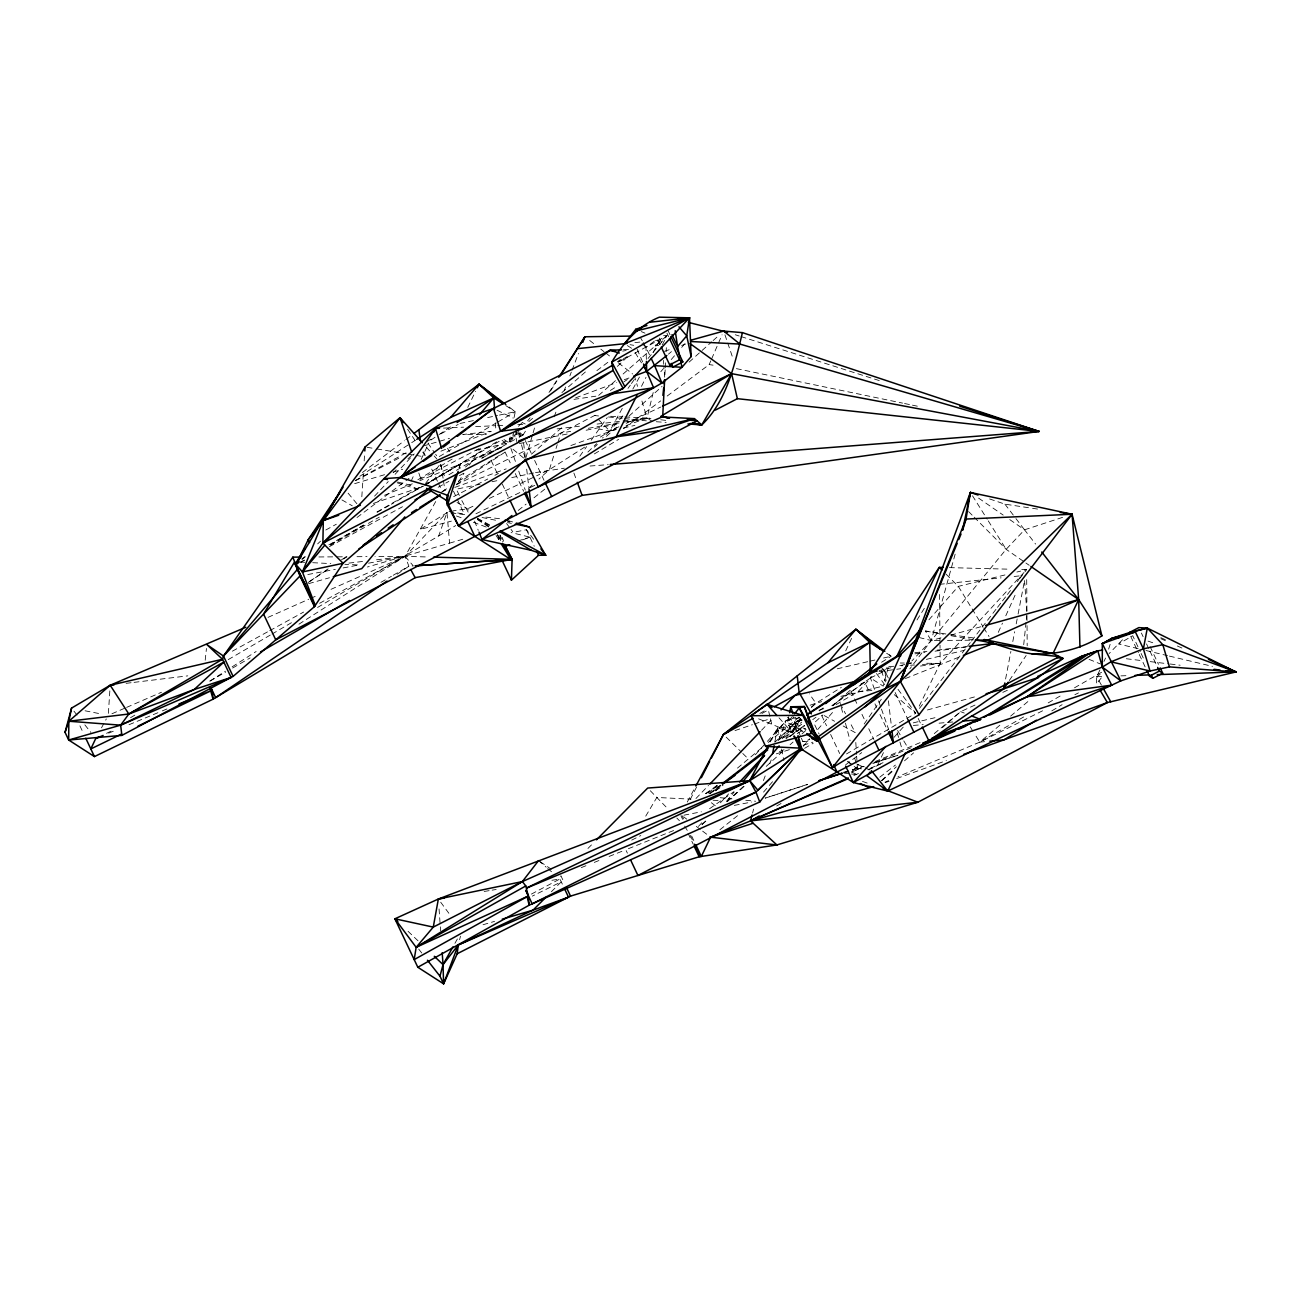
<?xml version="1.0" encoding="UTF-8"?>
<svg xmlns="http://www.w3.org/2000/svg" width="1301" height="1301" viewBox="0 0 1301 1301"><rect width="100%" height="100%" fill="white"/><g stroke="black" fill="none" stroke-linecap="round" stroke-linejoin="round"><path stroke-width="0.75" stroke-dasharray="5 3.75" d="M1099.93 669.901L1096.71 676.699L1096.418 683.952L1103.59 675.073M665.169 369.826L664.746 377.875L663.884 366.231M665.266 367.809L665.592 361.776M666.128 351.725L666.34 347.692M108.39 713.355L109.934 689.27M361.824 496.754L363.516 470.881M364.166 460.928L364.687 452.959M1023.708 644.727L1026.147 621.325M1026.343 619.374L1026.749 615.487M205.2 660.225L206.452 648.483M498.364 539.639L498.934 535.687M774.876 741.684L777.559 727.779L795.496 726.527L803.514 731.536M1005.592 679.008L1010.893 651.427M1012.796 641.588L1014.682 631.733M1016.211 623.862L1017.724 615.991M1018.098 614.023L1024.163 582.506M516.595 429.639L515.424 435.526L517.391 443.95M510.138 436.925L508.951 442.747L481.712 458.196M514.09 417.54L515.277 411.718L507.406 405.733M788.764 716.64L787.528 722.575L792.358 732.788L800.7 718.835M653.2 392.544L647.036 418.06L626.09 425.622M752.58 813.044L753.588 809.108M459.595 939.712L460.505 936.183M888.241 667.446L883.216 686.147L870.45 677.935L831.973 705.614M955.145 554.193L931.256 640.515L909.838 668.844M525.946 457.578L532.564 434.697M533.117 432.794L535.329 425.167M459.334 467.661L460.505 463.904L500.478 440.551M553.592 456.228L549.347 469.71L538.923 479.044M556.015 448.503L557.235 444.649M557.836 442.73L560.861 433.087L594.557 415.539L598.59 415.735M1108.631 649.101L1110.338 643.686M317.542 607.469L438.697 535.947L446.991 512.48L449.561 543.151L367.419 567.008M763.427 780.6L765.557 774.957M769.802 763.687L771.233 759.93M779.039 739.277L786.129 720.478L795.789 717.453M554.112 416.824L556.974 409.376M564.146 390.755L565.577 387.031M569.871 375.859L571.302 372.135M572.017 370.265L578.473 353.514M458.993 467.612L460.505 463.904L501.747 447.642M667.169 396.041L709.175 364.589L710.785 360.865M711.598 358.995L722.071 334.796M998.274 632.384L1002.453 623.146M1005.787 615.78L1015.788 593.63M411.067 481.24L414.434 473.971M421.166 459.416L428.761 443.039M877.573 765.086L883.558 752.401M845.715 650.825L851.651 638.254M1103.964 661.428L1105.574 658.03M467.758 407.392L475.564 391.325M874.5 689.384L870.45 677.935L872.987 672.731M919.205 706.101L940.2 663.38L1026.635 569.643L1018.504 569.431M758.646 718.835L792.358 732.788L795.496 726.527L793.155 716.656M641.474 386.348L645.995 377.339M662.323 344.879L666.974 335.625L662.973 335.674M690.294 799.351L696.734 786.731M770.127 741.895L777.559 727.779L794.781 733.227M687.286 802.034L694.897 787.804M101.511 727.844L106.324 718.933M622.268 408.335L609.779 431.054L602.477 438.063M632.823 389.113L639.539 376.883M298.937 624.171L405.083 556.356L435.851 501.275M454.927 943.323L457.903 938.005M653.021 352.522L660.843 338.894M645.735 816.15L656.826 797.464L691.01 799.156M515.082 430.192L518.53 437.478L522.693 435.185L524.775 431.737M1017.382 581.612L1020.992 575.758L1013.04 576.603M522.758 435.445L525.978 430.338M550.502 391.081L556.909 380.917M870.45 677.935L884.908 670.844L887.054 667.446M916.994 619.959L925.548 606.396M549.006 392.43L556.6 380.656M458.472 481.842L463.937 473.434M469.385 465.01L480.297 448.178M1009.3 680.521L1026.131 655.525M864.173 724.006L881.314 699.239M579.807 456.212L586.637 446.601M591.191 440.193L607.242 417.605M627.993 388.381L630.302 385.145M631.457 383.519L634.921 378.64M425.671 483.256L440.763 463.335L443.169 478.931M919.433 708.411L970.27 642.596M971.505 641.003L996.306 608.901M997.542 607.291L1001.266 602.477M1002.502 600.867L1006.226 596.053M1007.462 594.459L1011.186 589.646M1019.691 578.62L1026.635 569.643L1016.878 572.033M782.259 738.74L794.651 722.771L800.782 718.689M792.228 716.705L787.528 722.575L795.496 726.527L785.723 738.106M769.981 740.919L786.129 720.478L799.627 717.843M1062.559 517.375L1024.537 529.816L1006.145 549.315L931.256 640.515L911.855 660.941M518.79 431.477L508.951 442.747L473.678 450.829M527.588 420.874L530.092 417.832M648.061 358.458L651.85 353.888M653.102 352.36L658.143 346.277M659.412 344.749L666.974 335.625L616.105 363.418M726.543 801.205L734.203 791.984M622.854 415.848L609.779 431.054L599.712 437.51M660.778 371.728L663.396 368.687M671.235 359.564L675.154 354.994M681.691 347.4L686.928 341.317M763.541 792.098L772.81 781.413M803.221 746.286L809.824 738.659M817.76 729.503L833.632 711.175M928.93 619.78L958.317 586.377L1005.169 574.896M755.296 754.775L766.029 742.855M767.362 741.359L786.129 720.478M894.031 737.342L903.512 726.787M1122.487 639.767L1109.086 653.59M698.426 826.428L703.906 820.524M720.38 802.782L728.625 793.903M778.096 740.611L794.651 722.771L800.668 718.916M836.104 704.622L858.172 691.514L871.963 676.813M374.574 496.136L388.251 481.565M395.097 474.296L414.238 453.919M319.623 603.274L405.083 556.356L446.991 512.48M695.97 798.505L708.525 785.43M761.54 730.251L772.713 718.624M843.829 772.062L851.651 772.03L858.725 764.76M587.954 848.463L592.215 844.154M551.38 891.738L561.268 881.818L532.353 896.096M518.432 426.289L522.742 422.142M587.889 452.049L596.639 443.657M317.639 543.883L320.534 541.135M617.357 366.394L628.659 355.693L623.472 358.751M774.827 742.237L799.757 718.575M811.499 707.451L815.906 703.272L841.357 687.383M881.574 780.567L896.308 766.777M393.276 472.556L396.203 469.824M407.896 458.911L412.287 454.813M701.938 824.509L707.825 819.11M726.836 801.66L743.977 785.918M702.117 824.492L708.069 819.077M727.454 801.514L745.343 785.284M766.224 766.37L784.113 750.14M790.081 744.741L793.057 742.042M802.001 733.927L806.474 729.877M815.418 721.762L822.899 714.981M833.372 705.484L851.309 689.221M594.378 447.186L597.387 444.487M606.412 436.388L618.447 425.59M628.968 416.125L662.046 386.43M689.107 362.117L711.663 341.87M713.159 340.52L719.177 335.121M528.482 488.379L532.955 484.379M528.824 421.638L534.841 416.353M561.902 392.593L587.467 370.135M881.753 780.763L893.885 770.127M904.504 760.825L913.611 752.84M942.444 727.584L960.642 711.647L975.295 704.931M531.491 454.147L563.561 426.094M598.671 395.374L615.471 380.673M623.114 374.005L666.974 335.625M465.465 467.059L473.011 460.538L502.462 446.438L481.76 458.31M708.199 793.155L717.436 785.251M737.472 768.11L762.093 747.506M999.835 725.226L979.783 742.123L897.999 776.664M1010.633 716.119L1030.685 699.222M934.281 733.601L959.097 712.932M668.389 354.181L671.446 351.644M302.125 559.43L305.215 556.877M768.24 742.448L798.993 717.176M811.287 707.061L815.906 703.272L821.663 701.662M617.308 361.922L620.463 359.385M518.237 510.447L526.108 504.121M533.995 497.795L545.038 488.948M719.925 829.745L738.545 814.881M709.533 793.561L720.656 784.958M779.462 739.391L801.709 722.169M879.818 777.152L895.413 765.069M362.426 472.491L404.318 440.763M405.928 439.543L410.758 435.884M709.858 793.805L721.096 785.284M783.755 737.765L803.042 723.161M819.142 710.931L825.615 706.036M845.666 764.793L861.734 752.612M596.866 370.622L609.779 360.865M301.751 559.04L305.003 556.6M356.994 517.505L408.986 478.394M646.369 359.401L645.995 347.432L656.322 339.642M623.537 428.712L660.697 400.887M715.875 790.634L722.315 785.885M790.13 736.155L804.668 725.519M812.751 719.616L815.987 717.241M715.046 790.927L723.177 785.023M789.772 736.594L804.392 725.958M832.071 705.825L864.677 682.098L868.987 691.205M711.907 791.984L720.136 786.064M785.999 738.692L805.758 724.478M705.597 793.594L716.818 785.544M1101.394 685.058L1096.71 676.699L1103.15 672.194M709.517 808.75L733.813 791.772M309.801 581.336L328.145 568.895M341.48 559.853L348.148 555.316M397.114 574.213L408.888 566.211L413.328 565.919L405.083 556.356L375.03 556.568M430.891 440.047L437.445 435.656M439.087 434.55L452.179 425.769M308.174 582.506L328.437 569.074M343.627 559.023L347.009 556.779L334.942 556.844M456.765 484.102L505.601 451.772M359.84 476.28L410.043 443.722M411.718 442.649L415.068 440.47M610.364 390.495L617.162 386.137M623.976 381.762L627.375 379.567M705.776 793.724L719.274 785.072M209.916 681.041L225.317 671.202M232.163 666.828L256.134 651.508M584.604 447.17L549.347 469.71L536.614 475.808M442.34 491.469L447.056 488.493M458.391 481.305L502.219 453.561M797.188 733.618L805.563 728.365M881.574 662.258L891.25 656.224L886.436 652.549M447.365 512.464L420.125 529.442L451.382 521.132M438.697 535.947L455.74 525.539M1051.81 710.899L1062.104 704.67M417.865 479.76L453.529 458.245M397.098 482.801L417.719 489.306L422.874 486.2L391.373 504.251M496.657 441.836L424.581 485.175L460.505 463.904L419.735 480.736M425.037 485.289L460.505 463.904L423.931 484.964M594.346 453.919L618.609 439.364M130.555 717.697L135.792 714.558M496.348 422.89L437.835 457.415L435.624 454.244M498.072 421.866L515.277 411.718L504.528 404.806M618.284 361.824L621.732 359.775M804.587 748.351L813.239 743.229M304.255 560.032L300.775 562.081L304.255 560.162M330.405 544.615L363.516 525.084M448.878 474.767L515.424 435.526L512.35 435.006M846.496 753.946L915.709 713.224L897.641 688.831M228.244 659.607L270.266 635.083M272.007 634.059L293.034 621.78M209.949 681.122L225.658 672.064M232.635 668.031L250.085 657.948M380.965 582.328L391.438 576.294M393.178 575.286L408.888 566.211L405.083 556.356L372.98 560.227M759.865 713.452L766.793 709.452M376.883 512.041L422.191 485.972M330.421 545.152L379.274 517.131M1023.627 716.981L979.783 742.123L974.465 733.666M1048.183 702.898L1062.218 694.848M1074.496 687.806L1102.565 671.706M776.713 805.953L781.95 802.977M377.323 512.236L389.617 505.26M328.828 544.891L364.15 524.856M325.787 530.011L336.325 524.222M510.236 442.031L515.977 438.876L513.326 433.266M232.391 651.167L267.99 631.619M269.779 630.643L303.605 612.072M300.889 562.243L304.45 560.292M329.413 546.664L402.497 506.723M438.161 487.241L448.861 481.403M459.399 475.646L466.425 471.808M761.866 713.501L767.102 710.639M355.563 480.345L408.986 451.236M426.793 441.527L433.77 437.721M440.763 433.916L458.212 424.402M531.393 894.096L559.918 878.988L560.926 875.784L564.13 882.566M420.125 479.288L479.24 448.52M355.498 480.687L399.797 457.676M453.642 496.657L487.729 478.996M494.9 475.288L498.478 473.418M631.717 840.121L640.791 835.551M1042.589 710.801L979.783 742.123L987.784 741.391M1074.886 694.685L1078.464 692.896M440.763 492.461L445.869 489.94M456.163 484.85L560.861 433.087L570.651 431.379M475.938 513.781L521.246 491.892M530.288 487.517L535.719 484.899M106.552 733.325L113.756 729.845M472.946 506.268L467.482 508.87L452.813 510.886M489.322 498.429L534.792 476.686M861.018 683.854L864.677 682.098M618.869 426.777L609.779 431.054L599.159 428.972M626.155 423.345L660.697 407.067M1002.795 692.36L1008.291 689.839M867.995 769.834L882.289 763.345M855.863 774.03L851.651 772.03L864.271 766.387M875.101 761.557L920.832 742.334M868.32 769.753L875.687 766.468M268.006 617.373L308.76 599.224M310.614 598.411L318.029 595.11M330.991 589.337L405.083 556.356L427.444 556.974M853.863 775.51L859.408 773.07M870.467 768.208L885.233 761.736M111.935 713.761L124.782 708.183M126.62 707.386L161.503 692.246M779.429 751.669L784.845 749.36M884.989 782.145L888.697 780.584M108.666 733.162L116.082 730.089M129.027 724.706L160.478 711.647M162.332 710.883L167.878 708.573M384.511 495.274L412.319 483.809M851.651 772.03L861.002 768.208M874.077 762.89L911.464 747.652M581.303 867.604L586.865 865.376M594.281 862.4L599.842 860.172M609.112 856.448L623.927 850.496M673.625 830.542L625.781 849.748L627.407 853.18M801.4 720.087L794.651 722.771L800.619 736.512M905.382 678.553L959.618 656.891M440.909 451.187L491.209 431.33L462.782 434.518L486.363 434.518M522.612 539.899L529.946 537.15L511.098 532.532M802.099 719.973L794.651 722.771L806.1 729.747M575.595 397.862L616.772 382.527M624.269 379.729L629.879 377.648M454.781 487.42L506.17 468.88M570.895 445.527L616.576 429.054M885.249 782.633L889.071 781.25M896.714 778.502L946.429 760.581M664.437 351.335L670.178 349.384M681.643 345.448L685.464 344.147M373.338 503.422L423.345 486.314M735.016 730.577L752.352 724.722M754.271 724.072L769.672 718.868M810.116 705.223L815.906 703.272L809.32 693.775M843.942 772.534L863.165 766.322M844.024 772.68L863.246 766.468M897.836 755.296L872.857 763.378L897.82 755.263M517.391 541.151L529.946 537.15M776.307 753.848L789.756 749.555M803.189 745.262L812.783 742.204M818.98 710.2L824.785 708.378M801.367 738.22L802.863 741.651L809.775 739.521M354.62 483.679L385.34 474.458M393.016 472.165L402.627 469.287M449.561 543.151L462.766 539.248M483.029 924.735L494.559 921.384M422.971 446.08L449.512 438.372M308.597 583.661L329.478 577.758M840.885 696.328L881.281 686.57M940.948 637.832L931.256 640.515L919.238 637.539M950.657 635.132L981.686 626.513M927.434 709.972L976.319 696.425M879.086 670.617L890.909 667.803M904.683 664.518L898.78 665.933L902.65 665.722M906.651 664.063L914.522 662.193M926.345 659.379L963.748 650.484M913.269 722.852L934.98 717.713M837.226 668.795L868.092 661.607M870.027 661.168L875.817 659.818M883.542 658.013L891.25 656.224L886.648 653.265M615.584 429.753L609.779 431.054L597.322 418.353M623.309 428.013L634.921 425.394M459.969 423.459L473.792 420.516M487.631 417.588L497.502 415.491M499.486 415.068L515.277 411.718M480.069 484.232L456.326 489.209L460.993 498.836M491.957 481.744L499.877 480.085M511.748 477.597L533.524 473.027M535.492 472.621L564.341 468.197M519.359 443.56L568.472 433.753M586.149 430.224L619.536 423.557M627.391 421.979L652.891 417.54M533.654 539.297L526.45 529.735L513.212 532.337L511.017 529.393M683.936 815.19L701.369 811.808M734.301 805.4L751.734 802.018M307.817 574.522L335.333 569.383M343.188 567.919L358.897 564.992L344.863 564.292M368.525 563.187L405.083 556.356M622.691 351.124L626.155 350.489M588.28 428.305L621.569 422.5M623.537 422.158L647.036 418.06L650.939 418.548M484.183 891.461L490.168 890.486M492.152 890.144L496.153 889.494M551.949 880.289L559.918 878.988L562.878 885.233M658.745 345.416L655.167 345.952L658.778 340.098L654.793 340.52M573.969 399.374L595.858 396.187M879.037 671.641L894.779 669.511M896.763 669.251L900.715 668.714M920.457 666.047L940.2 663.38L940.021 645.15M914.961 653.85L924.995 652.517M935.045 651.183L967.163 646.922M557.088 428.891L583.076 425.769M597.061 424.077L621.049 421.199M623.049 420.955L647.036 418.06L652.321 421.459M348.879 563.122L364.947 561.186M126.116 683.334L132.084 682.602M134.068 682.358L187.799 675.853M914.847 652.744L926.914 651.313M936.98 650.126L967.131 646.548M634.904 342.618L640.873 341.984M939.436 584.344L1001.103 577.855M913.318 725.47L923.222 724.592M939.062 723.177L952.917 721.957M590.036 466.034L608.234 464.636M802.863 741.651L810.751 741.066M858.172 691.514L874.174 690.359M888.811 666.584L896.714 666.096M910.554 665.234L914.505 664.99M922.409 664.486L940.2 663.38L924.247 663.234M623.472 349.693L629.229 349.416M443.527 428.11L463.595 427.183M475.646 426.614L495.714 425.687M497.714 425.59L503.747 425.313M517.798 424.663L525.832 424.289L522.238 422.532M1096.71 676.699L1104.793 676.422M1120.925 675.87L1126.991 675.658M939.355 640.45L931.256 640.515L925.385 631.001L948.852 634.4M947.47 640.385L971.782 640.19M318.908 556.958L332.942 556.861M356.994 556.698L367.012 556.617M900.308 663.006L904.309 663.038M906.293 663.055L914.278 663.136M949.437 567.626L1010.373 569.22M610.706 416.304L622.821 416.889M624.838 416.987L647.036 418.06L640.889 397.569M300.645 562.097L304.678 562.292M312.712 562.699L330.812 563.593M713.094 800.245L721.112 800.652M656.273 421.735L666.177 422.418M720.136 797.676L731.959 798.879M745.766 800.261L755.621 801.253M594.557 415.539L598.541 415.946M608.494 416.97L622.447 418.402M624.431 418.597L646.353 420.841M485.858 517.115L501.34 518.904M1126.308 658.745L1142.262 660.664M1150.23 661.624L1168.168 663.786M1170.168 664.014L1180.137 665.218M450.992 512.952L464.977 514.659M843.747 773.038L849.537 773.753M851.472 773.981L857.278 774.697M660.729 419.768L666.584 420.499M950.82 634.677L974.286 638.075M709.175 364.589L713.062 365.158M989.589 498.95L1004.941 504.154L1030.603 508.024M1032.587 508.317L1038.507 509.211M367.045 447.316L374.899 448.617M376.867 448.943L406.351 453.821M408.319 454.147L414.206 455.122M416.174 455.448L424.028 456.749M630.042 344.684L633.733 345.318M861.392 768.875L857.392 768.159L854.172 765.931M449.056 511.407L464.555 514.155M925.385 631.001L943.355 634.303M951.34 635.766L973.311 639.799M85.069 710.785L100.535 713.842M482.086 517.505L497.714 520.644M507.471 522.595L511.391 523.376M736.415 368.638L902.569 403.115M904.553 403.521L910.472 404.757M912.456 405.164L918.392 406.4M1138.147 648.646L1118.584 643.995L1132.716 635.717L1140.261 651.687M1145.97 650.516L1167.485 655.639M1169.436 656.111L1212.483 666.356M397.651 482.004L409.376 484.883L417.719 489.306M508.886 520.823L512.61 521.945M735.293 334.764L739.163 336M741.098 336.601L880.403 380.949M1148.002 641.084L1155.646 643.767M862.465 781.413L870.027 784.08M505.048 519.782L512.122 522.368M456.423 515.977L462.083 518.074M473.385 522.27L486.59 527.165M960.642 711.647L964.269 713.062M1089.051 659.347L1100.239 663.9M641.279 331.592L644.954 333.137M1160.866 638.71L1168.184 641.946M1177.34 645.995L1182.837 648.435M857.229 764.224L869.621 769.834M1160.817 637.653L1166.314 640.157M505.064 519.945L512.187 523.213M497.08 410.238L513.245 418.141M477.548 518.367L489.778 524.986M824.265 715.599L834.575 721.258M843.162 725.974L855.196 732.577L849.911 722.331M341.903 499.909L352.262 505.796M477.532 518.611L489.696 525.783M457.025 502.446L467.482 508.87L470.377 512.87M803.059 731.796L794.797 726.576L796.554 733.081M627.375 345.578L633.083 349.237M503.975 439.543L508.951 442.747L511.293 437.412L512.805 440.616M787.381 717.485L797.578 724.072M477.434 519.603L488.737 526.986M477.321 518.855L489.03 526.612M540.159 861.685L551.348 869.279M978.596 498.12L1003.201 515.098M1009.771 519.619L1024.537 529.816L1035.612 544.078M974.156 517.18L1006.145 549.315L1024.277 561.886M1025.92 563.024L1029.221 565.301M847.732 761.475L852.562 764.825M847.715 761.719L852.529 765.248M854.139 766.419L860.546 771.135M683.594 816.768L686.765 819.175M696.311 826.379L701.076 829.973M702.67 831.176L710.606 837.177M711.354 802.717L715.826 806.132M589.695 340.472L594.459 344.196M600.818 349.156L603.989 351.644M605.583 352.88L611.942 357.84M618.3 362.8L632.595 373.956M502.088 440.291L506.756 444.129M512.968 449.252L525.393 459.481L521.441 444.519M538.565 860.595L546.192 867.165M547.721 868.483L552.291 872.418M894.291 694.653L915.709 713.224M880.907 667.088L884.908 670.844L888.323 678.049M520.091 432.713L522.693 435.185M408.042 931.305L418.255 941.013M726.218 737.179L741.375 752.092M742.757 753.458L748.27 758.873M946.071 574.148L958.317 586.377L982.678 626.155M642.043 343.48L645.995 347.432L650.305 356.539M968.595 511.586L972.774 515.781M650.305 790.748L667.559 808.506M676.813 818.036L679.431 820.72M426.305 447.137L432.875 454.504M434.192 455.968L436.811 458.911M779.006 717.794L792.358 732.788M348.115 493.177L356.913 503.763M799.448 717.518L801.92 720.591M73.946 711.159L78.792 717.241M84.841 724.852L90.891 732.447M418.694 949.08L423.703 955.454M1004.941 504.154L1014.731 516.985M1015.951 518.595L1024.537 529.816M506.593 523.539L509.911 527.93M883.184 669.299L888.014 675.804M876.484 673.544L884.664 684.602M440.697 902.211L450.113 914.961M468.149 512.139L461.822 500.56M497.275 534.5L502.674 542.11M427.899 443.121L434.534 452.65M407.603 429.184L416.255 442.307M422.76 452.146L424.923 455.431M972.497 495.795L987.215 519.213M988.272 520.888L1006.145 549.315M970.204 726.885L973.392 731.959M635.181 352.652L641.474 362.865M497.226 535.118L501.47 542.045M496.088 535.443L500.283 542.257M983.751 627.879L989.036 636.531M447.511 448.325L449.512 451.642M684.668 826.119L687.432 830.705M897.576 730.511L902.748 739.147M903.788 740.887L907.919 747.799M640.434 337.544L642.287 340.829M643.214 342.488L645.995 347.432M840.251 703.532L845.52 713.794M519.554 433.005L521.083 436.079M918.181 718.412L921.466 725.324M1150.1 646.581L1158.492 664.339M1141.4 633.05L1143.107 636.661M1146.523 643.914L1149.092 649.345M1149.954 651.15L1156.8 665.64M1141.107 653.46L1143.628 658.794M1130.699 636.352L1138.408 652.647M1139.253 654.452L1145.254 667.137M895.137 692.49L907.919 719.534M874.955 703.841L876.63 707.402M879.996 714.509L887.542 730.463M850.887 690.912L856.839 703.516M861.945 714.314L865.36 721.502M868.759 728.706L873.865 739.505M668.307 331.137L670.031 334.747M666.941 333.137L668.633 336.699M659.331 338.049L661.9 343.48M657.948 340.033L660.469 345.35M821.647 715.42L826.525 725.747M830.623 734.431L839.665 753.523M814.784 724.933L819.077 733.992M525.262 440.584L531.215 453.22M534.63 460.424L544.013 480.264M518.92 432.924L520.546 436.372M682 815.564L683.61 818.98M691.66 836.006L694.913 842.885M680.927 815.727L682.618 819.288M690.18 835.307L693.547 842.398M688.066 833.323L693.189 844.154M505.048 451.902L510.22 462.831M515.261 473.515L523.653 491.274M526.45 529.735L534.239 546.225M491.225 460.652L498.039 475.044M502.284 484.037L509.098 498.446M499.991 534.922L503.211 541.736M453.431 491.079L464.571 514.643M423.541 451.854L425.183 455.334M431.688 469.108L437.445 481.256M438.258 482.996L441.543 489.94M79.914 725.86L83.28 732.951M637.165 349.319L642.743 362.182M474.54 521.067L478.264 530.304M881.314 670.763L885.428 681.919M573.887 473.027L576.636 480.492M878.549 700.832L888.664 729.454M440.389 464.538L444.34 475.792M510.919 448.422L516.139 463.579M518.757 471.157L525.279 490.103M418.808 472.979L421.394 480.589M724.95 334.829L733.227 359.255M502.316 537.443L503.568 541.297M634.189 375.192L637.539 386.381M897.17 732.658L899.381 740.139M899.934 742.009L902.146 749.474M795.496 726.527L797.513 733.748M841.275 707.451L843.357 715.29M845.439 723.128L850.106 740.757M854.79 758.369L857.392 768.159L856.66 756.304M518.481 433.282L519.457 437.022M768.728 711.566L770.029 717.014M770.452 718.819L771.753 724.267M777.559 727.779L779.771 739.375M781.608 749.018L783.82 760.613M443.462 480.882L444.958 490.623M884.908 670.844L886.095 680.846M888.437 700.832L891.494 726.82M523.636 443.186L525.279 457.171M526.694 469.173L528.808 487.159M1024.537 580.539L1026.814 611.584M663.461 360.41L663.738 364.28M439.055 908.96L440.193 924.865M440.34 926.849L440.632 930.817M495.421 422.955L495.925 430.68M855.798 742.464L856.53 754.32M500.153 535.622L500.527 541.476M939.533 594.476L940.005 643.117M1026.7 579.612L1026.944 611.535M1026.961 615.552L1027.026 623.618M1027.042 625.635L1027.188 645.784M807.466 784.405L765.216 798.131L807.498 784.487"/><path stroke-width="1.5" d="M516.351 523.067L529.409 527.003L545.688 555.251L538.516 555.283L511.423 580.181L512.106 559.332L415.165 577.66L213.071 699.174L94.436 756.58L68.677 740.009L68.839 721.242L71.539 708.118L110.195 685.253L245.775 627.261M510.886 559.576L415.328 565.789L510.886 559.576L458.537 525.913L447.511 505.26L447.642 495.388L455.968 475.011M422.353 442.73L400.025 417.702L365.077 446.991L323.331 520.53L322.876 543.135L302.434 571.952L315.249 605.437L295.262 563.935L304.824 548.567M447.333 502.186L458.537 525.913L525.393 459.481L616.072 436.843L662.681 416.678L664.632 379.811M364.817 450.975L365.077 446.991M447.04 503.064L447.642 495.388L428.956 488.412M662.908 395.406L663.721 387.617M664.128 383.714L664.535 379.811M798.017 735.569L801.562 748.221L749.685 780.681L438.356 899.024L394.902 918.799L417.816 967.261L443.592 983.832L457.204 953.747L458.228 944.981L533.003 910.163L568.504 897.153L564.488 888.632M789.593 712.704L790.813 706.768L799.286 707.923L812.166 729.341L819.077 738.057L817.955 740.545L816.703 741.196L900.325 681.415L1072.073 514.253L1101.914 635.847C1081.098 649.118 1056.396 655.216 1031.791 653.785C1012.454 651.541 994.826 641.816 975.311 640.157M71.539 708.118L65.05 732.349L68.677 740.009L121.871 735.39L233.09 676.39L314.452 606.656L343.074 563.235L322.876 543.135L623.146 388.446L613.113 370.411L611.795 362.117C623.179 342.944 638.319 325.673 659.396 317.168L689.514 317.818L686.733 335.821L691.14 356.572L681.984 367.289L661.933 383.031L447.511 505.26L446.471 500.365L447.642 495.388M438.356 899.024L433.266 927.109L416.157 947.323L414.19 959.601L528.239 896.047L525.799 885.948L522.368 881.574L438.356 899.024L444.324 898.032M1169.453 666.893L1162.818 644.711L1147.319 628.09L1128.992 632.725L1147.319 628.09L1235.95 671.95L1169.453 666.893L1150.035 671.007L1143.4 648.841L1147.319 628.09L1138.83 627.619L1128.992 632.725L1112.03 638.271L1102.305 643.605L1102.305 667.088L1111.737 685.139L907.447 752.173M746.058 782.519L749.685 780.681L772.583 753.604L774.111 745.652M1004.844 682.944L1003.705 688.847L928.881 740.871L853.375 782.551L801.042 748.888L798.196 738.903M751.149 715.729L802.798 715.339L766.988 704.313L751.149 715.729L765.639 746.384L811.352 733.471L812.166 729.341L804.294 706.508L790.813 706.768L792.894 713.55M687.936 423.947L701.792 424.907C726.787 401.033 734.48 365.126 742.432 332.633L1039.06 431.428L582.116 495.388L481.972 539.525L479.012 532.142M967.537 504.024L970.4 492.445L1072.073 514.253L1078.675 599.566L1079.944 647.264M752.076 815.011L750.563 820.898L710.606 837.177L701.32 856.448L695.726 844.609M568.504 897.153L458.228 944.981L443.592 983.832L439.966 976.173L443.039 964.61L452.959 946.868M68.677 740.009L120.651 725.161L231.106 677.447L222.504 659.265L223.479 656.062L292.855 557.137L300.873 557.088M447.511 505.26L458.147 471.417M65.05 732.349L68.839 721.242L110.195 685.253L222.504 659.265L206.875 644.58L223.479 656.062L233.09 676.39M582.783 342.342L584.93 336.764L630.952 336.113M403.261 422.63L400.025 417.702L323.331 520.53L302.434 571.952L295.929 564.569L308.223 539.687L336.715 496.966L295.538 565.154L314.858 606.038M957.194 543.33L900.325 681.415L832.445 767.639L812.166 729.341M958.739 539.606L961.049 533.995M905.057 670.454L900.325 681.415L885.526 688.636L807.677 717.892M906.634 666.795L908.992 661.298M916.701 639.263L900.78 654.403L885.526 688.636L864.449 707.175M433.802 432.127L435.493 428.484L493.486 408.481L610.023 350.327L621.553 349.774M845.617 766.126L853.375 782.551L887.737 791.089L905.529 752.807M99.331 736.789L95.721 738.529L90.826 748.921L121.643 734.008M477.288 387.763L479.028 384.202L505.829 404.53M636.937 395.374L616.072 436.843L538.272 486.948L458.537 525.913M701.353 777.722L709.63 761.508M711.484 757.898L723.454 734.463L855.895 629.277L884.826 651.329M526.97 887.802L749.685 780.681L768.273 745.408M866.255 675.674L869.247 672.959L872.093 667.624L876.809 663.998M695.856 786.032L723.454 734.463L827.875 662.778L869.751 642.401L883.574 651.281M294.611 561.804L263.566 614.088L275.747 639.832L697.141 420.939L687.286 419.93M299.019 561.999L295.929 564.569L301.165 555.966M330.519 507.78L339.951 492.298M323.965 517.847L328.21 511.033M330.34 507.618L343.09 487.127M560.276 375.891L584.93 336.764L558.779 377.29M853.082 685.204L869.247 672.959L939.273 567.366L943.339 567.464M1008.194 682.179L1003.705 688.847L986.109 693.726M401.358 477.353L435.493 428.484L439.51 428.305M902.715 678.276L900.325 681.415L919.026 714.786L832.445 767.639L819.077 738.057M919.026 714.786L1072.073 514.253L1060.234 512.48M538.565 860.595L522.368 881.574L416.157 947.323L394.902 918.799L433.266 927.109L522.368 881.574L749.685 780.681L754.417 774.583M458.228 944.981L443.039 964.61L443.592 983.832M417.816 967.261L529.182 905.187L759.751 801.985L801.562 748.221L794.407 736.22M646.922 325.461L635.782 329.267L624.513 343.74L689.514 317.818L691.14 356.572M360.41 505.227L323.331 520.53L308.223 539.687L309.638 542.55M794.586 713.777L799.286 707.923L804.294 706.508L817.955 740.545L816.638 740.985M404.839 516.855L361.776 568.618L333.284 576.668M743.147 781.234L764.581 755.474M324.827 545.086L302.434 571.952L343.025 563.3M827.875 662.778L855.895 629.277L880.501 649.313M479.565 414.677L493.778 397.895L502.999 403.814M772.583 753.604L779.153 745.847M297.457 569.318L223.479 656.062L299.962 576.001L292.855 557.137M870.288 771.932L866.97 775.835L887.737 791.089L1120.812 680.862L1150.035 671.007L1110.924 661.819L1102.305 667.088L1027.188 696.702L907.366 751.962M416.743 439.38L450.601 417.442L479.028 384.202L503.032 403.586M920.929 628.903L896.877 656.241L869.247 672.959L806.896 714.607M853.375 782.551L885.9 746.384M739.602 782.08L764.305 755.474M677.854 318.094L689.514 317.818L623.146 388.446L400.106 477.516L383.974 478.67L322.876 543.135L326.388 541.151M907.708 665.315L885.526 688.636L817.955 736.984L817.955 740.545L812.003 738.675M709.923 783.983L760.158 731.699M781.072 709.907L795.025 695.385L869.751 642.401L855.895 629.277M596.492 839.828L647.687 788.048L749.685 780.681L757.93 790.244L800.912 748.628M545.721 897.414L533.003 910.163L502.251 919.14M525.929 890.372L532.158 903.87L755.962 792.13L801.042 748.888M295.929 564.569L298.823 561.804M343.074 563.235L431.558 486.753L400.106 477.516L322.876 543.135L326.356 541.135M633.62 376.249L646.727 371.37L666.86 355.466M511.927 515.505L481.972 539.525L531.426 550.356L545.688 555.251L540.874 548.876M722.25 783.722L768.338 748.01M825.631 703.63L830.428 699.922M836.819 694.962L872.093 667.624M443.234 447.202L449.512 442.373M457.367 436.323L493.486 408.481L500.609 431.265L523.409 428.273L613.113 370.411L500.609 431.265L400.106 477.516L493.486 408.481M922.295 727.048L928.881 740.871L1038.312 677.496L1063.047 658.404L1053.013 653.509L984.076 639.49M413.978 433.444L479.028 384.202L493.778 397.895L494.543 409.457M722.705 784.064L767.688 749.945M615.454 350.668L610.023 350.327L500.609 431.265L613.08 364.882M725.08 782.503L734.967 775.396M400.106 477.516L415.068 467.043M423.378 461.221L431.688 455.399M1107.606 640.694L1106.013 641.783L1112.03 638.271L1135.399 631.944L1143.4 648.841L1162.818 644.711L1235.95 671.95L1107.379 702.573L963.634 754.385M363.158 545.135L369.826 540.614M376.493 536.077L381.486 532.694M388.17 528.157L393.162 524.775M387.048 581.059L215.673 697.612L210.697 687.302M457.09 422.483L493.778 397.895L450.601 417.442M358.832 548.957L439.901 495.274M1102.663 650.045L1097.816 650.825L1027.188 696.702L989.589 715.111M806.669 715.046L900.78 654.403M411.539 512.643L416.564 509.504M419.898 507.406L439.998 494.803M1036.377 720.217L1003.787 739.911L989.785 741.212M660.941 416.271L731.617 373.647L1039.06 431.428L610.267 464.473M797.659 752.433L802.863 749.36M222.504 659.265L128.832 714.005L68.839 721.242L120.651 725.161L194.158 689.53L231.106 677.447M260.558 651.899L349.546 600.477M728.658 731.471L723.454 734.463L753.133 718.266M649.557 322.274L689.514 317.818L611.795 362.117L624.87 386.592M759.28 815.922L750.563 820.898L776.892 844.934L917.872 802.229L1107.379 702.573L1100.402 690.717M525.799 885.948L416.157 947.323L528.239 896.047L525.913 890.518M414.986 499.909L431.021 491.144M774.079 706.833L795.025 695.385L854.806 681.561M669.706 364.882L679.545 359.775L682.862 361.922L673.024 367.028L669.706 364.882L661.298 347.139M715.371 410.091L737.358 398.675L1039.06 431.428L959.731 406.188M1149.531 676.195L1159.37 671.072L1162.704 673.219L1152.849 678.325L1149.531 676.195L1146.962 670.747M457.204 953.747L570.537 896.113L699.157 856.774L776.892 844.934M1037.613 676.422L1081.586 656.306L1097.816 650.825L1102.305 667.088L1120.812 680.862L1102.305 643.605L1104.777 642.385M137.955 726.104L212.291 690.148L178.985 703.971M662.518 406.205L731.617 373.647L737.358 398.675M690.115 343.627L731.617 373.647L701.792 424.907L694.409 418.613L658.957 430.81L538.272 486.948L525.393 459.481M635.782 329.267L636.075 330.974L641.539 328.502M975.831 640.157L987.996 640.059L1078.675 599.566L1101.914 635.847M921.71 745.863L954.853 731.032M958.544 729.373L965.895 726.088M848.333 777.933L750.563 820.898L917.872 802.229L883.021 788.878M848.073 778.681L750.563 820.898L873.735 786.617M527.003 887.916L755.962 792.13L759.751 801.985M95.721 738.529L103.121 735.455M922.685 743.099L971.278 723.291M975.018 721.779L980.629 719.486L971.538 715.924M963.358 655.395L993.281 643.458L1053.013 653.509L1078.675 599.566L1041.759 552.014M1110.924 661.819L1143.4 648.841M518.627 440.99L653.59 387.796L643.54 364.02M932.053 738.057L980.629 719.486L962.821 721.079M504.268 546.778L509.781 544.712M1102.305 643.605L1135.399 631.944M323.331 520.53L338.715 515.261M1097.816 650.825L1081.586 656.306L984.06 717.355L1088.904 653.655L1027.188 696.702L1111.737 685.139M1038.312 677.496L1003.705 688.847L1063.047 658.404L1057.079 657.655M753.116 823.24L710.606 837.177L776.778 844.967M818.98 780.649L842.023 773.168M819.045 780.763L842.105 773.314M690.798 340.228L723.681 331.072L742.432 332.633M985.573 625.439L1078.675 599.566L1030.864 566.455M636.075 330.974L689.514 317.818M869.247 672.959L877.118 671.088M987.378 644.857L993.281 643.458L987.996 640.059M609.795 394.154L653.59 387.796M658.957 430.81L616.072 436.843L694.409 418.613L660.68 416.857M900.894 655.704L896.877 656.241L939.273 567.366L941.989 570.082M989.264 643.979L993.281 643.458L969.147 646.304M114.179 684.781L110.195 685.253L128.832 714.005L120.651 725.161L121.871 735.39M577.221 348.684L626.952 343.448M870.678 786.52L867.328 786.812L860.368 783.544M1112.03 638.271L1118.86 637.766M1072.073 514.253L966.058 519.05L900.325 681.415L970.4 492.445L978.076 495.047M1135.057 675.382L1149.19 674.91M1157.256 674.634L1235.95 671.95L1208.466 659.396M433.542 557.153L512.106 559.332L504.821 545.152L512.074 560.471M690.864 341.512L739.96 344.082L1039.06 431.428L1029.172 429.379M765.639 746.384L801.562 748.221M651.167 358.36L654.614 365.646L681.984 367.289L680.781 361.629M1031.791 653.785L1059.339 656.598L637.945 875.492L630.643 860.026M1214.028 669.299L1219.996 670.031M1225.981 670.747L1235.95 671.95L1219.46 664.648M690.05 423.443L701.792 424.907L692.311 422.923M666.014 417.621L669.576 418.125L662.681 416.678M515.294 524.173L529.409 527.003M1230.079 670.552L1235.95 671.95L1230.209 669.934M688.294 322.355L727.552 332.292M387.47 479.565L383.974 478.67L435.493 428.484L441.657 448.422M610.023 350.327L619.341 353.01M305.605 585.011L299.962 576.001L314.452 606.656M500.267 530.662L545.688 555.251M500.137 531.914L531.426 550.356M426.647 488.314L446.471 500.365M817.955 736.984L815.906 735.732L812.8 728.999M806.718 733.536L817.955 740.545L811.791 732.87M807.84 734.821L816.703 741.196M772.095 707.598L766.988 704.313L776.973 715.534M643.572 366.264L646.727 371.37L661.933 383.031L654.614 365.646M723.681 331.072L739.96 344.082M397.83 921.58L394.902 918.799L397.407 921.986M434.29 956.284L443.039 964.61L442.194 952.69M678.943 326.827L686.733 335.821L677.577 346.554L679.984 357.856M871.394 770.631L887.737 791.089M427.444 960.236L439.966 976.173M502.544 543.769L512.106 559.332M501.324 543.964L510.756 559.3M811.336 713.907L799.123 692.49L797.237 675.87M1103.264 688.408L1110.745 701.776M749.685 780.681L755.962 792.13M410.677 569.48L415.165 577.66M1160.183 667.885L1162.704 673.219M1157.662 667.446L1159.37 671.072M1151.174 674.78L1152.849 678.325M907.919 719.534L913.887 732.154M888.372 732.219L893.38 742.806L891.966 730.82M874.711 741.31L878.972 750.303M671.983 334.715L677.577 346.554L675.219 330.714M670.877 336.569L682.862 361.922M669.462 338.471L679.545 359.775M671.316 363.402L673.024 367.028M833.632 764.809L837.063 772.062M799.286 707.923L811.352 733.471M793.968 736.187L799.611 748.108M545.721 483.874L551.673 496.494M694.376 844.186L700.247 856.611M694.035 845.959L699.157 856.774M524.482 493.03L531.166 507.146L529.052 489.16M536.809 551.657L538.516 555.283M509.943 500.235L516.757 514.643M502.056 560.341L511.423 580.181M468.002 521.896L474.849 536.402M566.537 887.656L570.537 896.113M85.785 738.269L94.436 756.58M808.409 719.453L812.019 727.308M577.319 482.346L582.116 495.388M889.331 731.357L893.38 742.806M525.929 491.989L531.166 507.146M400.025 417.702L411.685 452.016M209.819 687.822L213.071 699.174L212.453 691.953M527.393 897.853L529.182 905.187L528.239 896.047M295.262 563.935L295.538 565.154M418.824 429.785L420.483 440.99M646.418 361.402L646.727 371.37M869.751 642.401L870.288 670.048M970.4 492.445L966.058 519.05L962.577 530.271L970.4 492.445M223.853 662.111L194.158 689.53L128.832 714.005L223.853 662.111"/></g></svg>
